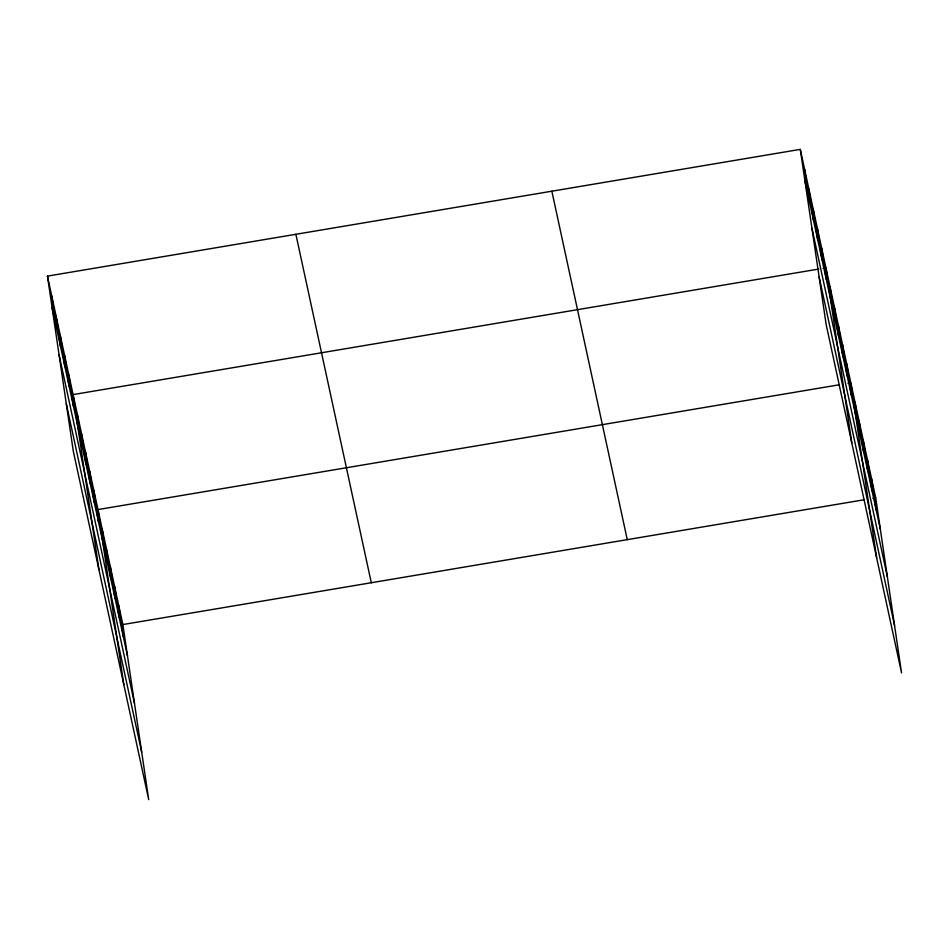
<?xml version="1.0" encoding="UTF-8"?>
<svg xmlns="http://www.w3.org/2000/svg" width="949" height="949" viewBox="0 0 949 949"><rect width="100%" height="100%" fill="white"/><g stroke="black" fill="none" stroke-linecap="round" stroke-linejoin="round"><path stroke-width="1.42" d="M47.45 276.123L122.86 624.561L148.708 799.627L73.298 451.178L47.45 276.123L800.292 149.373L875.702 497.822L901.55 672.877L826.14 324.439L800.292 149.373M818.833 269.042L73.085 394.594L98.933 569.649M823.091 268.33L825.927 267.843L851.787 442.91M839.462 384.748L97.972 509.577L123.821 684.632M847.979 383.313L850.814 382.838L876.662 557.893M122.86 624.561L864.337 499.732M872.855 498.296L875.702 497.822M804.918 180.713L880.328 529.162M811.929 228.14L887.327 576.589M819.141 277.013L894.551 625.45M551.855 191.2L627.265 539.649M295.886 234.296L371.296 582.745M52.076 307.464L127.486 655.913M59.087 354.89L134.485 703.339M66.3 403.752L141.698 752.201M871.55 478.652L876.176 510.004M867.41 459.494L872.036 490.835M863.258 440.324L867.884 471.665M859.106 421.166L863.744 452.507M854.966 401.996L859.592 433.337M846.674 363.669L851.3 395.009M842.522 344.511L847.149 375.851M838.37 325.341L842.997 356.682M834.23 306.171L838.857 337.524M830.078 287.013L834.705 318.354M821.656 248.104L826.282 279.445M817.386 228.353L822.012 259.694M813.115 208.614L817.741 239.955M808.845 188.863L813.471 220.204M804.562 169.124L809.2 200.464M118.708 605.403L123.334 636.743M114.556 586.233L119.194 617.574M110.416 567.075L115.043 598.416M106.264 547.905L110.891 579.246M102.124 528.747L106.751 560.088M93.821 490.419L98.459 521.76M89.68 471.25L94.307 502.59M85.529 452.08L90.155 483.432M81.377 432.922L86.015 464.263M77.237 413.752L81.863 445.105M68.814 374.843L73.441 406.184M64.544 355.104L69.17 386.445M60.273 335.353L64.9 366.694M55.991 315.614L60.629 346.954M51.721 295.863L56.347 327.203"/></g></svg>
